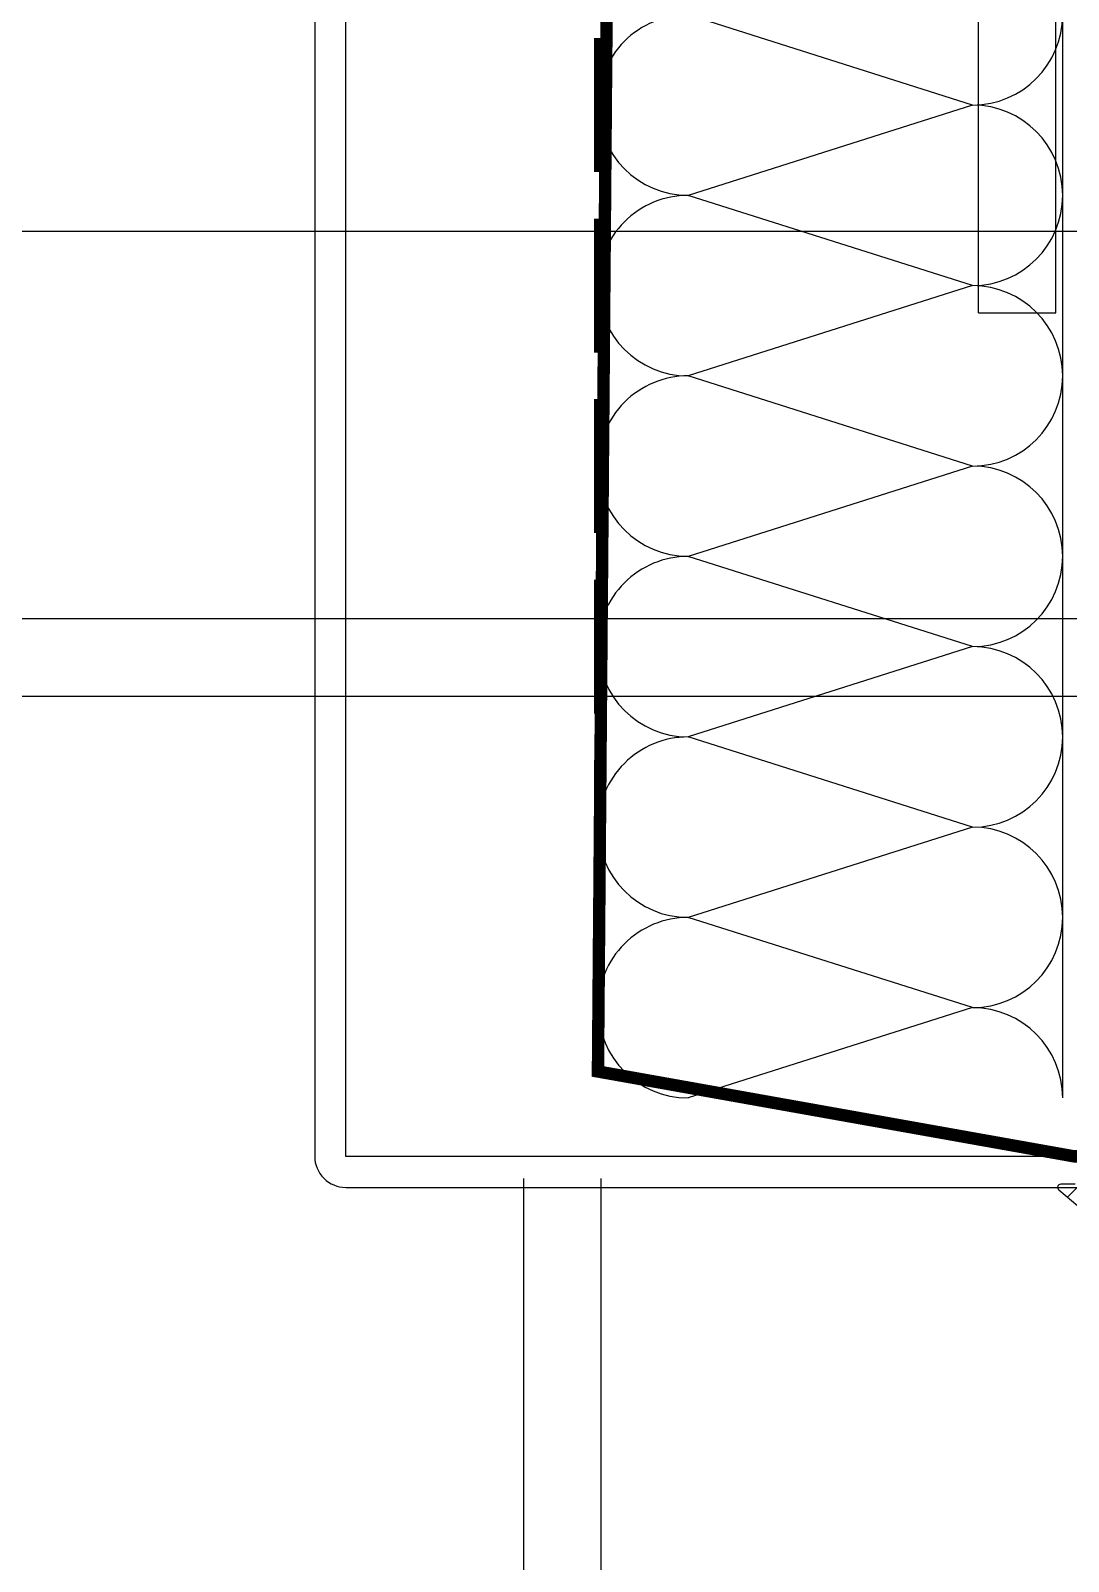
# Model space of a CAD drawing. Header units: inches. Extents: x 21 to 32698, y 13 to 3712.
# Drawn here: x 11842.94 to 11849.64, y 961 to 970.88 of the extents above; entities that cross this region are included whole.
import ezdxf

# ---------------------------------------------------------------- set-up
doc = ezdxf.new("R2010")
doc.units = ezdxf.units.IN
doc.header["$MEASUREMENT"] = 0
doc.set_wipeout_variables(frame=1)
doc.linetypes.add('HIDDEN', pattern=[9.525, 6.35, -3.175])
for name, color, linetype, lineweight in [('Z_MİM_-KM-GLAZ', 8, 'Continuous', 25), ('Z_MİM_-KM-IRON-09', 8, 'Continuous', 25), ('Z_MİM_-KM-IZO-THERMAL', 8, 'Continuous', 25), ('Z_MİM_-KM-PAINT', 8, 'Continuous', 25), ('Z_MİM_-KM-WALL-PLASTER', 8, 'Continuous', 25), ('Z_MİM_00', 8, 'Continuous', 25), ('Z_MİM_fitiller_k', 8, 'Continuous', 25), ('Z_MİM_MYM Taşyünü', 8, 'Continuous', 25), ('Z_MİM_MYM_alüminyum levha', 8, 'Continuous', 25), ('Z_MİM_MYM_MEMBRAN_', 8, 'HIDDEN', 25), ('Z_MİM_MYM_taşyünü', 8, 'Continuous', 25)]:
    doc.layers.add(name, color=color, linetype=linetype, lineweight=lineweight)

# ---------------------------------------------------------------- blocks, each defined once
blk = doc.blocks.new('A$C70963ABB')
at = {"layer": 'Z_MİM_-KM-IRON-09'}
blk.add_lwpolyline([(0.3999, 20), (0.3999, 69.5), (5.3999, 69.5), (5.3999, 70), (-0.1001, 70), (-0.1001, 20), (0.3999, 20)], dxfattribs=at)
blk = doc.blocks.new('ANK-1')
for points in [[(0, -130.274), (0, 0)], [(0, -130.274), (5, -130.274), (5, -5)]]:
    blk.add_lwpolyline(points)
blk = doc.blocks.new('*U160')
at = {"layer": 'Z_MİM_MYM_taşyünü'}
for p, q in [((-140.748, 5.823), (-146.572, 24.177)), ((-140.748, 5.823), (-134.925, 24.177)), ((-129.101, 5.823), (-134.925, 24.177)), ((-129.101, 5.823), (-123.278, 24.177)), ((-117.454, 5.823), (-123.278, 24.177)), ((-117.454, 5.823), (-111.631, 24.177)), ((-105.807, 5.823), (-111.631, 24.177)), ((-105.807, 5.823), (-99.984, 24.177)), ((-94.16, 5.823), (-99.984, 24.177)), ((-94.16, 5.823), (-88.337, 24.177)), ((-82.513, 5.823), (-88.337, 24.177)), ((-82.513, 5.823), (-76.69, 24.177)), ((-146.572, 0), (-134.925, 0)), ((-134.925, 0), (-123.278, 0)), ((-123.278, 0), (-111.631, 0)), ((-111.631, 0), (-99.984, 0)), ((-99.984, 0), (-88.337, 0)), ((-88.337, 0), (-76.69, 0))]:
    blk.add_line(p, q, dxfattribs=at)
at = {"layer": 'Z_MİM_MYM_taşyünü', "const_width": 0.5}
for points in [[(-145.072, 30), (-136.425, 30)], [(-133.425, 30), (-124.778, 30)], [(-121.778, 30), (-113.131, 30)], [(-110.131, 30), (-101.484, 30)], [(-98.484, 30), (-89.837, 30)], [(-86.837, 30), (-78.19, 30)]]:
    blk.add_lwpolyline(points, dxfattribs=at)
at = {"layer": 'Z_MİM_MYM_taşyünü'}
for centre, start, end in [((-140.748, 24.177), 90, 180), ((-140.748, 24.177), 360, 90), ((-129.101, 24.177), 90, 180), ((-129.101, 24.177), 360, 90), ((-117.454, 24.177), 90, 180), ((-117.454, 24.177), 360, 90), ((-105.807, 24.177), 90, 180), ((-105.807, 24.177), 360, 90), ((-94.16, 24.177), 90, 180), ((-94.16, 24.177), 360, 90), ((-82.513, 24.177), 90, 180), ((-82.513, 24.177), 360, 90), ((-146.572, 5.823), 270, 0), ((-134.925, 5.823), 180, 270), ((-134.925, 5.823), 270, 0), ((-123.278, 5.823), 180, 270), ((-123.278, 5.823), 270, 0), ((-111.631, 5.823), 180, 270), ((-111.631, 5.823), 270, 0), ((-99.984, 5.823), 180, 270), ((-99.984, 5.823), 270, 0), ((-88.337, 5.823), 180, 270), ((-88.337, 5.823), 270, 0), ((-76.69, 5.823), 180, 270)]:
    blk.add_arc(centre, 5.823, start, end, dxfattribs=at)
blk = doc.blocks.new('-KM-AL1 150_900')
blk.add_wipeout([(151.4879, -34.02), (151.7258, -15.4799), (149.45, -15.45), (149.45, 7.15), (9.45, 7.15), (9.45, -15.45), (7.3978, -15.45), (7.5673, -34.0611)])
at = {"layer": 'Z_MİM_fitiller_k'}
h = blk.add_hatch(dxfattribs=at)
h.set_pattern_fill('ANSI37', color=256, scale=0.05)
h.set_pattern_definition([(45, (15.19323, -18.45002), (-0.1122532, 0.1122532), []), (135, (15.19323, -18.45002), (-0.1122532, -0.1122532), [])])
h.paths.add_polyline_path([(12.7132, -30.45, 0.414214), (12.6932, -30.47), (12.6932, -31.38, 0.668179), (12.7274, -31.3942), (12.7657, -31.3559, -0.414214), (12.7939, -31.3559), (12.8322, -31.3942, 0.414214), (12.8605, -31.3942), (12.9009, -31.3537, -0.427607), (12.9298, -31.3544, 0.210768), (13.0332, -31.4), (13.3249, -31.4, 0.668179), (13.3391, -31.3659), (13.2679, -31.2947, 0.198912), (13.2325, -31.28), (13.0332, -31.28, -1.650385), (13.0496, -31.2486, 0.245393), (13.0907, -31.27), (13.2604, -31.27, -0.198912), (13.2745, -31.2759), (13.3928, -31.3942, 0.414214), (13.4211, -31.3942), (13.4594, -31.3559, -0.414214), (13.4877, -31.3559), (13.5259, -31.3942, 0.414214), (13.5542, -31.3942), (13.5925, -31.3559, -0.414214), (13.6208, -31.3559), (13.6591, -31.3942, 0.668179), (13.6932, -31.38), (13.6932, -30.47, 0.414214), (13.6732, -30.45), (13.4032, -30.45, -0.414214), (13.3832, -30.43), (13.3832, -30.33, -0.414214), (13.4032, -30.31), (13.4349, -30.31, 0.668179), (13.4491, -30.2759), (13.3691, -30.1959, 0.198912), (13.3549, -30.19), (13.0315, -30.19, 0.198912), (13.0174, -30.1959), (12.9374, -30.2759, 0.668179), (12.9515, -30.31), (12.9832, -30.31, -0.414214), (13.0032, -30.33), (13.0032, -30.43, -0.414214), (12.9832, -30.45)])
h.paths.add_polyline_path([(12.9941, -30.63), (13.3923, -30.63, -0.388879), (13.4621, -30.6939), (13.4866, -30.9739, -0.440011), (13.4168, -31.05), (12.9696, -31.05, -0.440011), (12.8999, -30.9739), (12.9244, -30.6939, -0.388879)], flags=16)
h.paths.add_polyline_path([(13.0832, -30.43, 0.414214), (13.1032, -30.45), (13.2832, -30.45, 0.414214), (13.3032, -30.43), (13.3032, -30.33, 0.414214), (13.2832, -30.31), (13.1032, -30.31, 0.414214), (13.0832, -30.33)], flags=16)
h.paths.add_polyline_path([(13.0388, -34.1441), (13.0005, -34.1059, 0.414214), (12.9722, -34.1059), (12.9339, -34.1441, -0.414214), (12.9057, -34.1441), (12.8674, -34.1059, 0.57735), (12.8339, -34.1148), (12.816, -34.1815, -0.493145), (12.6694, -34.2422), (12.4277, -34.1027, 0.131652), (12.4177, -34.1), (12.3239, -34.1, 0.700208), (12.311, -34.1353), (12.6805, -34.4453, 0.176327), (12.6933, -34.45), (13.1232, -34.45, -0.414214), (13.1432, -34.47), (13.1432, -34.57, -0.414214), (13.1232, -34.59), (13.0915, -34.59, 0.668179), (13.0774, -34.6241), (13.1574, -34.7041, 0.198912), (13.1715, -34.71), (13.4949, -34.71, 0.198912), (13.5091, -34.7041), (13.5891, -34.6241, 0.668179), (13.5749, -34.59), (13.5432, -34.59, -0.414214), (13.5232, -34.57), (13.5232, -34.47, -0.414214), (13.5432, -34.45), (13.8132, -34.45, 0.414214), (13.8332, -34.43), (13.8332, -34.12, 0.668179), (13.7991, -34.1059), (13.7608, -34.1441, -0.414214), (13.7325, -34.1441), (13.6942, -34.1059, 0.414214), (13.6659, -34.1059), (13.6255, -34.1463, -0.427607), (13.5966, -34.1456, 0.210768), (13.4932, -34.1), (13.2015, -34.1, 0.668179), (13.1874, -34.1341), (13.2586, -34.2054, 0.198912), (13.2939, -34.22), (13.4932, -34.22, -1.650385), (13.4768, -34.2514, 0.245393), (13.4358, -34.23), (13.2661, -34.23, -0.198912), (13.2519, -34.2241), (13.1336, -34.1059, 0.414214), (13.1054, -34.1059), (13.0671, -34.1441, -0.414214)])
h.paths.add_polyline_path([(13.2432, -34.45), (13.4232, -34.45, -0.414214), (13.4432, -34.47), (13.4432, -34.57, -0.414214), (13.4232, -34.59), (13.2432, -34.59, -0.414214), (13.2232, -34.57), (13.2232, -34.47, -0.414214)], flags=16)
at = {"layer": 'Z_MİM_fitiller_k', "linetype": 'Continuous', "flags": 128}
blk.add_lwpolyline([(12.4177, -34.1), (12.3239, -34.1, 0.700208), (12.311, -34.1353), (12.6805, -34.4453, 0.176327)], format="xyb", dxfattribs=at)
at = {"layer": 'Z_MİM_MYM_alüminyum levha'}
blk.add_lwpolyline([(7.5087, -15.7805, -0.414214), (7.5088, -15.7805), (7.5088, -20.3918), (7.5088, -33.9197, 0.414214), (7.7088, -34.1197), (14.2749, -34.1197), (14.2749, -33.9197), (7.7088, -33.9197, -0.414214), (7.7088, -33.9197), (7.7088, -20.3918), (7.7088, -15.7805, 0.000012), (7.7088, -15.7805), (7.5088, -15.7805)], format="xyb", dxfattribs=at)
at = {"layer": 'Z_MİM_MYM_MEMBRAN_', "ltscale": 20, "const_width": 0.08}
blk.add_lwpolyline([(14.1105, -33.9197), (12.4105, -33.9197), (9.337, -33.3721), (9.337, -33.3721), (9.4832, -15.4647), (8.3978, -15.45), (7.8978, -15.45)], dxfattribs=at)
at = {"xscale": 0.1, "yscale": 0.1, "zscale": 0.1}
blk.add_blockref('ANK-1', (11.7932, -15.45, -0.0016), dxfattribs=at)
at = {"layer": 'Z_MİM_MYM Taşyünü', "xscale": 0.1, "yscale": 0.1, "zscale": 0.1, "rotation": 90}
blk.add_blockref('*U160', (12.337, -18.8855), dxfattribs=at)

msp = doc.modelspace()

# ---------------------------------------------------------------- block references
at = {"layer": 'Z_MİM_00'}
msp.add_blockref('A$C70963ABB', (11846.2198, 912.0831), dxfattribs=at)

# ---------------------------------------------------------------- next in the draw order: block references
at = {"layer": 'Z_MİM_-KM-GLAZ'}
msp.add_blockref('-KM-AL1 150_900', (11837.2629, 997.5331), dxfattribs=at)

# ---------------------------------------------------------------- next in the draw order: linework, layer by layer
at = {"layer": 'Z_MİM_-KM-IZO-THERMAL'}
msp.add_lwpolyline([(11329.2138, 1162.1587), (11329.2138, 969.5831), (12844.2149, 969.5831), (12844.2149, 2594.5843), (9029.2148, 2594.5843), (9029.2148, 1624.5832), (9319.214, 1624.5832), (9319.214, 969.5831), (10654.2139, 969.5831), (10654.2139, 1161.8315)], dxfattribs=at)
at = {"layer": 'Z_MİM_-KM-PAINT'}
msp.add_lwpolyline([(11326.2138, 1162.1587), (11326.2138, 966.5831), (12847.2149, 966.5831), (12847.2149, 2597.5843), (9026.2148, 2597.5843), (9026.2148, 1621.5832), (9316.214, 1621.5832), (9316.214, 966.5831), (10657.2139, 966.5831), (10657.2139, 1161.8315)], dxfattribs=at)
at = {"layer": 'Z_MİM_-KM-WALL-PLASTER'}
msp.add_lwpolyline([(11326.7138, 1162.1587), (11326.7138, 967.0831), (12846.7149, 967.0831), (12846.7149, 2597.0843), (9026.7148, 2597.0843), (9026.7148, 1622.0832), (9316.714, 1622.0832), (9316.714, 967.0831), (10656.7139, 967.0831), (10656.7139, 1161.8315)], dxfattribs=at)

doc.saveas('drawing.dxf')
